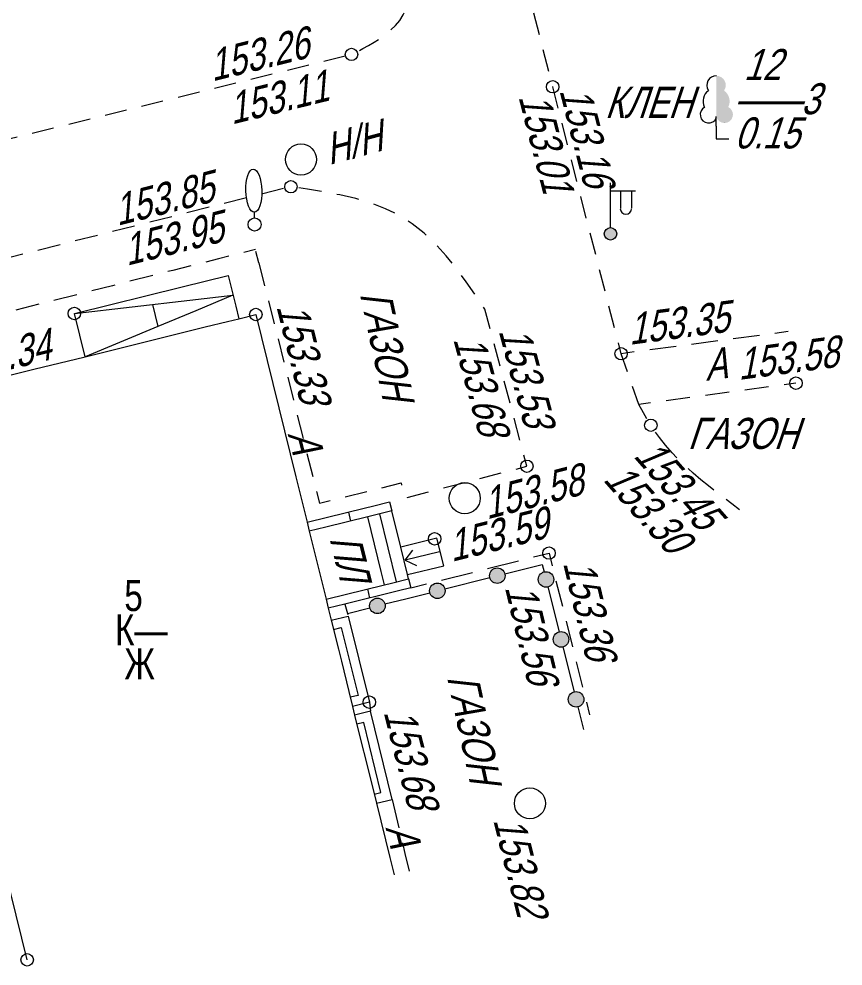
# Model space of a CAD drawing. Header units: metres. Extents: x 382 to 851, y 14083 to 14440.
# Drawn here: x 680.27 to 706.81, y 14212.6 to 14243.09 of the extents above; entities that cross this region are included whole.
import ezdxf
from ezdxf.enums import TextEntityAlignment as Align

# ---------------------------------------------------------------- set-up
doc = ezdxf.new("R2010")
doc.units = ezdxf.units.M
doc.header["$MEASUREMENT"] = 0
for name, color, linetype, lineweight in [('Бортовой камень', 7, 'Continuous', 25), ('Внутреннее заполнение', 7, 'Continuous', 25), ('Горизонтали', 7, 'Continuous', 25), ('Граница улицы', 7, 'Continuous', 25), ('Здания', 7, 'Continuous', 25), ('Колодцы', 7, 'Continuous', 25), ('Крыльца', 7, 'Continuous', 25), ('Леса и газоны', 7, 'Continuous', 25), ('Ограды', 7, 'Continuous', 25), ('Отдельно стоящее дерево', 7, 'Continuous', 25), ('Фонари', 7, 'Continuous', 25), ('Части зданий', 7, 'Continuous', 25)]:
    doc.layers.add(name, color=color, linetype=linetype, lineweight=lineweight)
doc.styles.add('Style-RUSSIAN_1251', font='RUSSIAN_1251.shx')
doc.styles.add('Style-RUSSIAN_1251 I 0.32289', font='RUSSIAN_1251.shx', dxfattribs={"oblique": 18.5})

# ---------------------------------------------------------------- blocks, each defined once
blk = doc.blocks.new('KOLOD_116')
at = {"layer": 'Колодцы', "color": 251, "linetype": 'Continuous', "lineweight": 9}
blk.add_arc((0, 0), 0.5, 0, 360, dxfattribs=at)
blk = doc.blocks.new('DEREVO_539')
at = {"layer": 'Отдельно стоящее дерево', "color": 251, "linetype": 'Continuous', "lineweight": 9, "flags": 128}
blk.add_lwpolyline([(-0.007, 0.21), (-0.007, 0.393)], dxfattribs=at)
at = {"layer": 'Отдельно стоящее дерево', "color": 251, "linetype": 'Continuous', "lineweight": 9}
blk.add_arc((-0.00039, 0.00036), 0.21, 0, 359.999994, dxfattribs=at)
blk.add_ellipse((-0.02589, 1.08836), major_axis=(-0.0185, 0.695), ratio=0.36982862, dxfattribs=at)
blk = doc.blocks.new('PIKET_643')
at = {"layer": 'Горизонтали', "color": 251, "linetype": 'Continuous', "lineweight": 9}
blk.add_arc((0, 0), 0.2, 0, 360, dxfattribs=at)
blk = doc.blocks.new('KOLOD_138')
at = {"layer": 'Колодцы', "color": 251, "linetype": 'Continuous', "lineweight": 9}
blk.add_arc((0, 0), 0.5, 0, 360, dxfattribs=at)
blk = doc.blocks.new('msdElementTypeLineString_242')
at = {"layer": 'Части зданий', "color": 251, "linetype": 'Continuous', "lineweight": 9}
blk.add_line((0, 0.292), (0.036, 0), dxfattribs=at)
blk = doc.blocks.new('PIKET_652')
at = {"layer": 'Горизонтали', "color": 251, "linetype": 'Continuous', "lineweight": 9}
blk.add_arc((0, 0), 0.2, 0, 360, dxfattribs=at)
blk = doc.blocks.new('msdElementTypeLineString_243')
at = {"layer": 'Части зданий', "color": 251, "linetype": 'Continuous', "lineweight": 9}
blk.add_line((0.001, 2.309), (0.213, 1.397), dxfattribs=at)
at = {"layer": 'Части зданий', "color": 251, "linetype": 'Continuous', "lineweight": 9, "flags": 128}
blk.add_lwpolyline([(0.326, 0.91), (0.406, 0.565), (0.546, 0.001)], dxfattribs=at)
blk = doc.blocks.new('msdElementTypeLineString_244')
at = {"layer": 'Части зданий', "color": 251, "linetype": 'Continuous', "lineweight": 9, "flags": 128}
blk.add_lwpolyline([(0.001, 0.387), (0.088, 0.09), (0.097, 0.051)], dxfattribs=at)
blk = doc.blocks.new('PIKET_697')
at = {"layer": 'Горизонтали', "color": 251, "linetype": 'Continuous', "lineweight": 9}
blk.add_arc((0, 0), 0.2, 0, 360, dxfattribs=at)
blk = doc.blocks.new('PIKET_698')
at = {"layer": 'Горизонтали', "color": 251, "linetype": 'Continuous', "lineweight": 9}
blk.add_arc((0, 0), 0.2, 0, 360, dxfattribs=at)
blk = doc.blocks.new('PIKET_699')
at = {"layer": 'Горизонтали', "color": 251, "linetype": 'Continuous', "lineweight": 9}
blk.add_arc((0, 0), 0.2, 0, 360, dxfattribs=at)
blk = doc.blocks.new('STRELK_14')
at = {"layer": 'Крыльца', "color": 251, "linetype": 'Continuous', "lineweight": 9, "flags": 128}
for points in [[(0, 1.131), (-0.255, 0.821)], [(0, 0), (0, 1.131)], [(0, 1.131), (0.255, 0.821)]]:
    blk.add_lwpolyline(points, dxfattribs=at)
blk = doc.blocks.new('FNRM1_33')
at = {"layer": 'Фонари', "linetype": 'Continuous', "lineweight": 9}
h = blk.add_hatch(color=251, dxfattribs=at)
edge = h.paths.add_edge_path()
edge.add_arc((0, 0), 0.2, 0, 360)
at = {"layer": 'Фонари', "color": 251, "linetype": 'Continuous', "lineweight": 9}
for p, q in [((0.003, 0.2), (0.003, 1.641)), ((0.017, 1.388), (0.805, 1.388)), ((0.322, 1.371), (0.322, 0.816)), ((0.676, 1.378), (0.676, 0.823))]:
    blk.add_line(p, q, dxfattribs=at)
blk.add_circle((0, 0), 0.2, dxfattribs=at)
blk.add_arc((0.496, 0.809), 0.181, 180, 0, dxfattribs=at)
blk = doc.blocks.new('KOLOD_142')
at = {"layer": 'Колодцы', "color": 251, "linetype": 'Continuous', "lineweight": 9}
blk.add_arc((0, 0), 0.5, 0, 360, dxfattribs=at)
blk = doc.blocks.new('PIKET_724')
at = {"layer": 'Горизонтали', "color": 251, "linetype": 'Continuous', "lineweight": 9}
blk.add_arc((0, 0), 0.2, 0, 360, dxfattribs=at)
blk = doc.blocks.new('LISTVL_11')
at = {"layer": 'Леса и газоны', "linetype": 'Continuous', "lineweight": 9}
blk.add_hatch(color=251, dxfattribs=at).paths.add_polyline_path([(0, 0.715, 1.560755), (0.385, 1.023), (0.388, 1.029, 0.363475), (0.254, 1.551), (0.254, 1.558, 0.605867), (0, 2.029)])
at = {"layer": 'Леса и газоны', "color": 251, "linetype": 'Continuous', "lineweight": 9}
blk.add_line((0.25, 0.511), (0.251, 0.511), dxfattribs=at)
at = {"layer": 'Леса и газоны', "color": 251, "linetype": 'Continuous', "lineweight": 9, "flags": 128}
for points in [[(0, 0.41), (0, 0.716)], [(0, 0.41), (0, 0), (0.403, 0)]]:
    blk.add_lwpolyline(points, dxfattribs=at)
at = {"layer": 'Леса и газоны', "color": 251, "linetype": 'Continuous', "lineweight": 9}
for centre, radius, start, end in [((-0.004, 1.727), 0.302, 87.9054, 214.1094), ((-0.009, 1.21), 0.42, 125.6529, 205.5526), ((-0.247, 0.78), 0.271, 117.6072, 335.8238)]:
    blk.add_arc(centre, radius, start, end, dxfattribs=at)
blk = doc.blocks.new('msdElementTypeLineString_266')
at = {"layer": 'Бортовой камень', "color": 251, "linetype": 'Continuous', "lineweight": 9, "flags": 128}
for points in [[(0.267, 2.92), (0.153, 3.114), (0, 3.391)], [(1.233, 1.673), (1.077, 1.836), (0.868, 2.074), (0.669, 2.321), (0.539, 2.501)], [(2.419, 0.627), (2.244, 0.765), (1.999, 0.965), (1.759, 1.171), (1.591, 1.324)], [(3.25, 0.001), (2.996, 0.189), (2.816, 0.324)]]:
    blk.add_lwpolyline(points, dxfattribs=at)
blk = doc.blocks.new('msdElementTypeLineString_267')
at = {"layer": 'Граница улицы', "color": 251, "linetype": 'Continuous', "lineweight": 9}
for p, q in [((3.95, 0.994), (4.449, 1.119)), ((2.467, 0.621), (3.465, 0.872)), ((0.985, 0.248), (1.983, 0.499)), ((0.001, 0.001), (0.5, 0.126))]:
    blk.add_line(p, q, dxfattribs=at)
blk = doc.blocks.new('msdElementTypeLineString_268')
at = {"layer": 'Бортовой камень', "color": 251, "linetype": 'Continuous', "lineweight": 9}
for p, q in [((0, 5.211), (0.102, 4.802)), ((0.224, 4.317), (0.429, 3.5)), ((0.55, 3.015), (0.755, 2.197)), ((0.877, 1.712), (1.082, 0.895)), ((1.203, 0.41), (1.306, 0.001))]:
    blk.add_line(p, q, dxfattribs=at)
blk = doc.blocks.new('msdElementTypeLine_92')
at = {"layer": 'Граница улицы', "color": 251, "linetype": 'Continuous', "lineweight": 9}
for p, q in [((0.201, 1.051), (0, 1.63)), ((0.566, 0), (0.365, 0.579))]:
    blk.add_line(p, q, dxfattribs=at)
blk = doc.blocks.new('msdElementTypeLine_93')
at = {"layer": 'Граница улицы', "color": 251, "linetype": 'Continuous', "lineweight": 9}
for p, q in [((5.378, 0.712), (4.954, 0.656)), ((3.113, 0.412), (2.265, 0.3)), ((4.458, 0.59), (3.609, 0.478)), ((0.424, 0.056), (0, 0)), ((1.769, 0.234), (0.92, 0.122))]:
    blk.add_line(p, q, dxfattribs=at)
blk = doc.blocks.new('msdElementTypeLine_94')
at = {"layer": 'Граница улицы', "color": 251, "linetype": 'Continuous', "lineweight": 9}
for p, q in [((5.065, 0.683), (4.68, 0.631)), ((2.918, 0.393), (2.147, 0.29)), ((4.184, 0.564), (3.413, 0.46)), ((0.385, 0.052), (0, 0)), ((1.652, 0.223), (0.881, 0.119))]:
    blk.add_line(p, q, dxfattribs=at)
blk = doc.blocks.new('PIKET_728')
at = {"layer": 'Горизонтали', "color": 251, "linetype": 'Continuous', "lineweight": 9}
blk.add_arc((0, 0), 0.2, 0, 360, dxfattribs=at)
blk = doc.blocks.new('PIKET_731')
at = {"layer": 'Горизонтали', "color": 251, "linetype": 'Continuous', "lineweight": 9}
blk.add_arc((0, 0), 0.2, 0, 360, dxfattribs=at)
blk = doc.blocks.new('PIKET_732')
at = {"layer": 'Горизонтали', "color": 251, "linetype": 'Continuous', "lineweight": 9}
blk.add_arc((0, 0), 0.2, 0, 360, dxfattribs=at)
blk = doc.blocks.new('PIKET_733')
at = {"layer": 'Горизонтали', "color": 251, "linetype": 'Continuous', "lineweight": 9}
blk.add_arc((0, 0), 0.2, 0, 360, dxfattribs=at)
blk = doc.blocks.new('PIKET_734')
at = {"layer": 'Горизонтали', "color": 251, "linetype": 'Continuous', "lineweight": 9}
blk.add_arc((0, 0), 0.2, 0, 360, dxfattribs=at)
blk = doc.blocks.new('PIKET_735')
at = {"layer": 'Горизонтали', "color": 251, "linetype": 'Continuous', "lineweight": 9}
blk.add_arc((0, 0), 0.2, 0, 360, dxfattribs=at)
blk = doc.blocks.new('PIKET_736')
at = {"layer": 'Горизонтали', "color": 251, "linetype": 'Continuous', "lineweight": 9}
blk.add_arc((0, 0), 0.2, 0, 360, dxfattribs=at)
blk = doc.blocks.new('msdElementTypeLineString_270')
at = {"layer": 'Части зданий', "color": 251, "linetype": 'Continuous', "lineweight": 9}
for p, q in [((0.11, 7.73), (0.016, 8.102)), ((0.107, 7.74), (0.295, 6.997)), ((0.418, 6.512), (0.606, 5.769)), ((0.728, 5.284), (0.916, 4.541)), ((1.039, 4.056), (1.227, 3.313)), ((1.349, 2.828), (1.537, 2.085)), ((1.66, 1.6), (1.848, 0.857)), ((1.97, 0.372), (2.064, 0))]:
    blk.add_line(p, q, dxfattribs=at)
blk = doc.blocks.new('msdElementTypeLineString_272')
at = {"layer": 'Граница улицы', "color": 251, "linetype": 'Continuous', "lineweight": 9}
for p, q in [((12.241, 3.095), (11.872, 3.002)), ((8.939, 2.26), (8.199, 2.073)), ((6.49, 1.641), (5.751, 1.454)), ((5.266, 1.332), (4.527, 1.145)), ((4.042, 1.022), (3.303, 0.835)), ((2.818, 0.713), (2.079, 0.526)), ((1.594, 0.403), (0.854, 0.216)), ((0.37, 0.094), (0, 0))]:
    blk.add_line(p, q, dxfattribs=at)
at = {"layer": 'Граница улицы', "color": 251, "linetype": 'Continuous', "lineweight": 9, "flags": 128}
for points in [[(11.387, 2.879), (11.049, 2.794), (10.647, 2.692)], [(10.163, 2.57), (9.58, 2.422), (9.423, 2.383)], [(7.714, 1.951), (7.64, 1.932), (6.975, 1.764)]]:
    blk.add_lwpolyline(points, dxfattribs=at)
blk = doc.blocks.new('msdElementTypeLineString_273')
at = {"layer": 'Ограды', "linetype": 'Continuous', "lineweight": 9}
h = blk.add_hatch(color=251, dxfattribs=at)
edge = h.paths.add_edge_path()
edge.add_arc((5.076, 5.197), 0.25, 0, 360)
h = blk.add_hatch(color=251, dxfattribs=at)
edge = h.paths.add_edge_path()
edge.add_arc((6.644, 5.077), 0.25, 0, 360)
h = blk.add_hatch(color=251, dxfattribs=at)
edge = h.paths.add_edge_path()
edge.add_arc((3.146, 4.712), 0.25, 0, 360)
h = blk.add_hatch(color=251, dxfattribs=at)
edge = h.paths.add_edge_path()
edge.add_arc((1.216, 4.227), 0.25, 0, 360)
h = blk.add_hatch(color=251, dxfattribs=at)
edge = h.paths.add_edge_path()
edge.add_arc((7.128, 3.146), 0.25, 0, 360)
h = blk.add_hatch(color=251, dxfattribs=at)
edge = h.paths.add_edge_path()
edge.add_arc((7.612, 1.216), 0.25, 0, 360)
at = {"layer": 'Ограды', "color": 251, "linetype": 'Continuous', "lineweight": 9}
for p, q in [((3.388, 4.773), (4.834, 5.136)), ((6.705, 4.835), (7.067, 3.389)), ((0.251, 3.984), (0.973, 4.166)), ((7.189, 2.904), (7.551, 1.459)), ((7.673, 0.974), (7.854, 0.251))]:
    blk.add_line(p, q, dxfattribs=at)
at = {"layer": 'Ограды', "color": 251, "linetype": 'Continuous', "lineweight": 9, "flags": 128}
for points in [[(5.319, 5.258), (6.523, 5.561), (6.583, 5.32)], [(1.458, 4.288), (2.127, 4.456), (2.903, 4.651)]]:
    blk.add_lwpolyline(points, dxfattribs=at)
at = {"layer": 'Ограды', "color": 251, "linetype": 'Continuous', "lineweight": 9}
for centre in [(5.076, 5.197), (5.076, 5.197), (6.644, 5.077), (6.644, 5.077), (3.146, 4.712), (3.146, 4.712), (1.216, 4.227), (1.216, 4.227), (7.128, 3.146), (7.128, 3.146), (7.612, 1.216), (7.612, 1.216)]:
    blk.add_circle(centre, 0.25, dxfattribs=at)
blk = doc.blocks.new('msdElementTypeLineString_283')
at = {"layer": 'Бортовой камень', "color": 251, "linetype": 'Continuous', "lineweight": 9}
for p, q in [((0, 12.136), (0.084, 11.792)), ((19.89, 11.792), (19.807, 12.136)), ((0.202, 11.306), (0.37, 10.618)), ((20.174, 10.617), (20.007, 11.306)), ((0.488, 10.132), (0.655, 9.443)), ((20.457, 9.442), (20.291, 10.131)), ((0.773, 8.958), (0.941, 8.269)), ((20.74, 8.267), (20.574, 8.956)), ((1.059, 7.783), (1.226, 7.095)), ((21.024, 7.093), (20.858, 7.781)), ((1.345, 6.609), (1.512, 5.921)), ((1.63, 5.435), (1.798, 4.747)), ((1.916, 4.261), (2.083, 3.572)), ((18.642, 3.864), (19.33, 4.033)), ((17.469, 3.575), (18.156, 3.744)), ((16.295, 3.286), (16.983, 3.455)), ((2.201, 3.086), (2.369, 2.398)), ((15.122, 2.997), (15.81, 3.166)), ((13.948, 2.708), (14.636, 2.877)), ((12.775, 2.419), (13.463, 2.588)), ((11.602, 2.13), (12.289, 2.299)), ((2.487, 1.912), (2.654, 1.224)), ((10.428, 1.841), (11.116, 2.01)), ((9.255, 1.552), (9.943, 1.722)), ((8.081, 1.263), (8.769, 1.433)), ((6.908, 0.974), (7.596, 1.144)), ((2.772, 0.738), (2.94, 0.05)), ((5.735, 0.685), (6.423, 0.855)), ((4.561, 0.396), (5.249, 0.566)), ((3.388, 0.107), (4.076, 0.277))]:
    blk.add_line(p, q, dxfattribs=at)
at = {"layer": 'Бортовой камень', "color": 251, "linetype": 'Continuous', "lineweight": 9, "flags": 128}
for points in [[(21.295, 5.916), (21.293, 5.947), (21.252, 6.157), (21.198, 6.37), (21.141, 6.607)], [(20.803, 4.87), (20.949, 5.01), (21.09, 5.177), (21.202, 5.355), (21.231, 5.427)], [(19.793, 4.214), (19.9, 4.269), (20.082, 4.368), (20.263, 4.473), (20.407, 4.566)]]:
    blk.add_lwpolyline(points, dxfattribs=at)
blk = doc.blocks.new('msdElementTypeLineString_284')
at = {"layer": 'Граница улицы', "color": 251, "linetype": 'Continuous', "lineweight": 9}
for p, q in [((5.163, 0.794), (5.851, 0.972)), ((6.335, 1.098), (6.679, 1.187)), ((3.991, 0.489), (4.679, 0.668)), ((0.831, 0.205), (1.521, 0.375)), ((2.819, 0.185), (3.507, 0.364)), ((0, 0), (0.345, 0.085))]:
    blk.add_line(p, q, dxfattribs=at)
at = {"layer": 'Граница улицы', "color": 251, "linetype": 'Continuous', "lineweight": 9, "flags": 128}
blk.add_lwpolyline([(2.006, 0.495), (2.624, 0.648), (2.642, 0.575)], dxfattribs=at)
blk = doc.blocks.new('msdElementTypeLineString_287')
at = {"layer": 'Бортовой камень', "color": 251, "linetype": 'Continuous', "lineweight": 9}
for p, q in [((13.59, 8.939), (12.876, 8.759)), ((12.391, 8.637), (11.677, 8.458)), ((11.192, 8.336), (10.478, 8.156)), ((9.993, 8.034), (9.279, 7.855)), ((8.794, 7.733), (8.08, 7.553)), ((7.595, 7.431), (6.88, 7.252)), ((6.396, 7.13), (5.681, 6.95)), ((5.197, 6.828), (4.482, 6.649)), ((3.997, 6.527), (3.283, 6.347)), ((2.798, 6.226), (2.084, 6.046)), ((1.599, 5.924), (0.885, 5.745)), ((0.214, 4.727), (0.405, 4.016)), ((20.561, 3.227), (20.37, 3.939)), ((0.528, 3.531), (0.707, 2.817)), ((20.881, 2.033), (20.69, 2.744)), ((0.828, 2.331), (0.917, 1.974)), ((21.2, 0.839), (21.01, 1.55)), ((21.425, 0), (21.33, 0.356))]:
    blk.add_line(p, q, dxfattribs=at)
at = {"layer": 'Бортовой камень', "color": 251, "linetype": 'Continuous', "lineweight": 9, "flags": 128}
for points in [[(14.807, 8.845), (14.358, 8.918), (14.08, 8.96)], [(16.015, 8.583), (15.912, 8.614), (15.405, 8.733), (15.299, 8.753)], [(17.168, 8.145), (16.872, 8.29), (16.492, 8.434)], [(18.18, 7.442), (18.12, 7.499), (17.732, 7.808), (17.599, 7.893)], [(19.016, 6.533), (18.825, 6.771), (18.536, 7.092)], [(19.745, 5.535), (19.465, 5.938), (19.319, 6.136)], [(0.4, 5.623), (0, 5.522), (0.084, 5.209)], [(20.241, 4.422), (20.072, 5.053), (20.026, 5.121)]]:
    blk.add_lwpolyline(points, dxfattribs=at)
blk = doc.blocks.new('msdElementTypeLineString_288')
at = {"layer": 'Бортовой камень', "color": 251, "linetype": 'Continuous', "lineweight": 9}
for p, q in [((0.089, 17.341), (0.001, 17.688)), ((0.69, 14.982), (0.513, 15.677)), ((0.991, 13.802), (0.814, 14.497)), ((1.291, 12.623), (1.114, 13.318)), ((1.592, 11.444), (1.415, 12.138)), ((1.892, 10.264), (1.715, 10.959)), ((2.193, 9.085), (2.016, 9.78)), ((2.797, 6.727), (2.619, 7.421)), ((3.099, 5.548), (2.921, 6.242)), ((3.401, 4.369), (3.223, 5.063)), ((3.703, 3.19), (3.525, 3.884)), ((4.006, 2.011), (3.828, 2.705)), ((4.308, 0.832), (4.13, 1.526)), ((4.521, 0), (4.432, 0.347))]:
    blk.add_line(p, q, dxfattribs=at)
at = {"layer": 'Бортовой камень', "color": 251, "linetype": 'Continuous', "lineweight": 9, "flags": 128}
for points in [[(0.39, 16.161), (0.343, 16.346), (0.213, 16.856)], [(2.494, 7.906), (2.318, 8.594), (2.316, 8.6)]]:
    blk.add_lwpolyline(points, dxfattribs=at)
blk = doc.blocks.new('msdElementTypeTextNode_30')
at = {"layer": 'Здания', "color": 251, "linetype": 'Continuous', "lineweight": 9, "style": 'Style-RUSSIAN_1251', "width": 0.799996}
for s, p in [(' 5 ', (0, 1.100001)), ('К—', (0, 0.000001)), (' Ж', (0, -1.100999))]:
    blk.add_text(s, height=1.000002, dxfattribs=at).set_placement(p, align=Align.MIDDLE_LEFT)
blk = doc.blocks.new('msdElementTypeTextNode_32')
at = {"layer": 'Леса и газоны', "color": 251, "linetype": 'Continuous', "lineweight": 9, "style": 'Style-RUSSIAN_1251 I 0.32289', "oblique": 18.5, "width": 0.799996}
for s, p in [(' 12', (0, 1.100001)), ('——3', (0, 0.000001)), ('0.15', (0, -1.100999))]:
    blk.add_text(s, height=1.000002, dxfattribs=at).set_placement(p, align=Align.MIDDLE_LEFT)

msp = doc.modelspace()

# ---------------------------------------------------------------- linework, layer by layer
at = {"layer": 'Внутреннее заполнение', "color": 251, "linetype": 'Continuous', "lineweight": 9}
for p, q in [((690.88, 14227.215), (690.952, 14226.924)), ((692.433, 14224.971), (691.894, 14227.156)), ((691.491, 14224.739), (691.563, 14224.448))]:
    msp.add_line(p, q, dxfattribs=at)
at = {"layer": 'Внутреннее заполнение', "color": 251, "linetype": 'Continuous', "lineweight": 9, "flags": 128}
for points in [[(682.057, 14233.608), (685.777, 14234.034), (687.165, 14234.193), (685.972, 14233.694), (684.75, 14233.184), (682.401, 14232.216)], [(684.57, 14233.896), (684.75, 14233.184)], [(690.402, 14223.438), (690.653, 14223.5), (691.193, 14221.314), (690.941, 14221.252)], [(691.712, 14218.13), (691.929, 14218.184), (691.373, 14220.44), (691.155, 14220.386)]]:
    msp.add_lwpolyline(points, dxfattribs=at)
at = {"layer": 'Здания', "color": 251, "linetype": 'Continuous', "lineweight": 9, "flags": 128}
msp.add_lwpolyline([(680.538, 14212.8), (676.122, 14230.664), (680.755, 14231.81), (682.401, 14232.217), (686.271, 14233.173), (686.989, 14233.351), (687.351, 14233.44), (687.9, 14233.576), (689.191, 14228.347), (689.551, 14226.887), (689.623, 14226.595), (689.897, 14225.483), (690.056, 14224.838), (690.162, 14224.411), (690.234, 14224.119), (690.33, 14223.73), (690.56, 14222.799), (690.655, 14222.411), (690.895, 14221.44), (691.013, 14220.961), (691.083, 14220.677), (691.254, 14219.984), (691.494, 14219.013), (691.784, 14217.839), (692.213, 14216.1), (692.35, 14215.542)], dxfattribs=at)
at = {"layer": 'Крыльца', "color": 251, "linetype": 'Continuous', "lineweight": 9, "flags": 128}
for points in [[(682.401, 14232.217), (682.057, 14233.608), (685.529, 14234.466), (687.007, 14234.832), (687.252, 14233.841), (687.351, 14233.44)], [(689.551, 14226.887), (691.433, 14227.351), (691.66, 14227.407), (692.21, 14227.543), (692.282, 14227.252), (691.891, 14227.155), (691.505, 14227.06), (690.153, 14226.726), (689.623, 14226.595)], [(692.821, 14225.067), (692.788, 14225.202), (692.57, 14226.085), (692.282, 14227.252)], [(692.044, 14224.875), (691.94, 14225.298), (691.505, 14227.06)], [(692.788, 14225.202), (693.949, 14225.489), (693.731, 14226.372), (692.57, 14226.085)], [(690.162, 14224.411), (692.044, 14224.875), (692.271, 14224.931), (692.821, 14225.067), (692.893, 14224.776), (692.499, 14224.678), (690.764, 14224.25), (690.234, 14224.119)]]:
    msp.add_lwpolyline(points, dxfattribs=at)
at = {"layer": 'Части зданий', "color": 251, "linetype": 'Continuous', "lineweight": 9, "flags": 128}
for points in [[(690.33, 14223.73), (690.873, 14223.864), (691.556, 14221.095), (691.013, 14220.961)], [(691.784, 14217.839), (692.293, 14217.964), (691.592, 14220.803), (691.083, 14220.677)]]:
    msp.add_lwpolyline(points, dxfattribs=at)

# ---------------------------------------------------------------- block references
at = {"layer": 'Бортовой камень', "color": 251, "linetype": 'Continuous', "lineweight": 9}
for name, p in [('msdElementTypeLineString_283', (671.448, 14237.864)), ('msdElementTypeLineString_288', (695.141, 14232.312)), ('msdElementTypeLineString_287', (675.205, 14228.69)), ('msdElementTypeLineString_266', (700.228, 14227.291)), ('msdElementTypeLineString_268', (697.341, 14220.683))]:
    msp.add_blockref(name, p, dxfattribs=at)
at = {"layer": 'Горизонтали', "color": 251, "linetype": 'Continuous', "lineweight": 9}
for name, p in [('PIKET_728', (690.98, 14241.947)), ('PIKET_734', (697.459, 14240.906)), ('PIKET_731', (689.031, 14237.688)), ('PIKET_643', (682.057, 14233.608)), ('PIKET_697', (687.9, 14233.576)), ('PIKET_735', (699.662, 14232.312)), ('PIKET_736', (705.293, 14231.365)), ('PIKET_733', (700.618, 14230.009)), ('PIKET_732', (696.63, 14228.69)), ('PIKET_699', (693.658, 14226.354)), ('PIKET_698', (697.341, 14225.894)), ('PIKET_652', (691.556, 14221.095)), ('PIKET_724', (680.538, 14212.8))]:
    msp.add_blockref(name, p, dxfattribs=at)
at = {"layer": 'Граница улицы', "color": 251, "linetype": 'Continuous', "lineweight": 9}
for name, p in [('msdElementTypeLineString_272', (675.646, 14232.571)), ('msdElementTypeLine_93', (699.662, 14232.312)), ('msdElementTypeLine_92', (699.662, 14230.682)), ('msdElementTypeLine_94', (700.228, 14230.682)), ('msdElementTypeLineString_284', (689.951, 14227.503)), ('msdElementTypeLineString_267', (692.892, 14224.775))]:
    msp.add_blockref(name, p, dxfattribs=at)
at = {"layer": 'Здания', "color": 251, "linetype": 'Continuous', "lineweight": 9}
msp.add_blockref('msdElementTypeTextNode_30', (683.369, 14223.428), dxfattribs=at)
at = {"layer": 'Колодцы', "color": 251, "linetype": 'Continuous', "lineweight": 9}
for name, p in [('KOLOD_116', (689.355, 14238.565)), ('KOLOD_142', (694.627, 14227.661)), ('KOLOD_138', (696.726, 14217.838))]:
    msp.add_blockref(name, p, dxfattribs=at)
at = {"layer": 'Крыльца', "color": 251, "linetype": 'Continuous', "lineweight": 9, "rotation": 103.8578982486326}
msp.add_blockref('STRELK_14', (693.81, 14225.939), dxfattribs=at)
at = {"layer": 'Леса и газоны', "color": 251, "linetype": 'Continuous', "lineweight": 9}
for name, p in [('msdElementTypeTextNode_32', (703.312, 14240.521)), ('LISTVL_11', (702.727, 14239.229))]:
    msp.add_blockref(name, p, dxfattribs=at)
at = {"layer": 'Ограды', "color": 251, "linetype": 'Continuous', "lineweight": 9}
msp.add_blockref('msdElementTypeLineString_273', (690.6, 14219.969), dxfattribs=at)
at = {"layer": 'Отдельно стоящее дерево', "color": 251, "linetype": 'Continuous', "lineweight": 9}
msp.add_blockref('DEREVO_539', (687.862, 14236.472), dxfattribs=at)
at = {"layer": 'Фонари', "color": 251, "linetype": 'Continuous', "lineweight": 9}
msp.add_blockref('FNRM1_33', (699.32, 14236.173), dxfattribs=at)
at = {"layer": 'Части зданий', "color": 251, "linetype": 'Continuous', "lineweight": 9}
for name, p in [('msdElementTypeLineString_270', (687.887, 14227.503)), ('msdElementTypeLineString_244', (690.763, 14223.863)), ('msdElementTypeLineString_242', (691.556, 14220.803)), ('msdElementTypeLineString_243', (692.292, 14215.655))]:
    msp.add_blockref(name, p, dxfattribs=at)

# ---------------------------------------------------------------- texts
at = {"layer": 'Горизонтали', "color": 251, "linetype": 'Continuous', "lineweight": 9, "style": 'Style-RUSSIAN_1251 I 0.32289', "oblique": 18.5}
for s, rotation, width, p in [('153.26', 13.8344, 0.8, (686.503, 14241.075)), ('153.11', 13.8344, 0.8, (687.131, 14239.69)), ('153.16', 284.3777, 0.8, (697.674, 14240.786)), ('153.01', 284.3777, 0.8, (696.354, 14240.584)), ('153.85', 14.1123, 0.8, (683.447, 14236.427)), ('153.95', 14.1123, 0.8, (683.75, 14235.14)), ('153.35', 7.5416, 0.8, (699.935, 14232.597)), ('153.33', 283.8629, 0.799996, (688.561, 14233.832)), ('153.34', 13.8847, 0.799996, (678.186, 14231.352)), ('153.53', 284.99, 0.8, (695.714, 14233.051)), ('153.68', 284.99, 0.8, (694.253, 14232.778)), ('153.58', 7.5416, 0.8, (703.454, 14231.467)), ('153.45', 311.3551, 0.8, (700.035, 14229.01)), ('153.30', 311.3551, 0.8, (699.058, 14228.247)), ('153.59', 14.1128, 0.799996, (694.211, 14225.608)), ('153.36', 283.4193, 0.799996, (697.79, 14225.573)), ('153.68', 284.268, 0.799996, (692.01, 14220.778))]:
    msp.add_text(s, height=1, rotation=rotation, dxfattribs=dict(at, width=width)).set_placement(p)
at = {"layer": 'Горизонтали', "color": 251, "linetype": 'Continuous', "lineweight": 9, "style": 'Style-RUSSIAN_1251 I 0.32289', "oblique": 18.5, "width": 0.799996}
msp.add_text('153.56', height=1, rotation=283.4193, dxfattribs=at).set_placement((696.888, 14225.025), align=Align.TOP_LEFT)
at = {"layer": 'Граница улицы', "color": 251, "linetype": 'Continuous', "lineweight": 9, "style": 'Style-RUSSIAN_1251 I 0.32289', "oblique": 18.5, "width": 0.8}
msp.add_text('А', height=1, rotation=7.6798, dxfattribs=at).set_placement((702.399, 14231.437))
at = {"layer": 'Колодцы', "color": 251, "linetype": 'Continuous', "lineweight": 9, "style": 'Style-RUSSIAN_1251 I 0.32289', "oblique": 18.5}
for s, rotation, width, p in [('Н/Н', 15.1095, 0.799996, (690.26, 14238.384)), ('153.58', 14.5475, 0.8, (695.344, 14226.976)), ('153.82', 284.0513, 0.799996, (695.539, 14217.301))]:
    msp.add_text(s, height=1, rotation=rotation, dxfattribs=dict(at, width=width)).set_placement(p)
at = {"layer": 'Крыльца', "color": 251, "linetype": 'Continuous', "lineweight": 9, "style": 'Style-RUSSIAN_1251 I 0.32289', "oblique": 18.5, "width": 0.799996}
msp.add_text('ПЛ', height=1, rotation=283.8629, dxfattribs=at).set_placement((690.27, 14226.367))
at = {"layer": 'Леса и газоны', "color": 251, "linetype": 'Continuous', "lineweight": 9, "style": 'Style-RUSSIAN_1251 I 0.32289', "oblique": 18.5, "width": 0.799996}
for s, p in [('КЛЕН', (699.136, 14239.905)), ('ГАЗОН', (701.802, 14229.248))]:
    msp.add_text(s, height=1, dxfattribs=at).set_placement(p)
at = {"layer": 'Леса и газоны', "color": 251, "linetype": 'Continuous', "lineweight": 9, "style": 'Style-RUSSIAN_1251 I 0.32289', "oblique": 18.5, "width": 0.8}
for p in [(691.246, 14234.24), (694.053, 14221.902)]:
    msp.add_text('ГАЗОН', height=1, rotation=282.1928, dxfattribs=at).set_placement(p)
at = {"layer": 'Части зданий', "color": 251, "linetype": 'Continuous', "lineweight": 9, "style": 'Style-RUSSIAN_1251 I 0.32289', "oblique": 18.5, "width": 0.799996}
for p in [(688.924, 14229.734), (692.072, 14217.06)]:
    msp.add_text('А', height=1, rotation=283.8629, dxfattribs=at).set_placement(p)

doc.saveas('drawing.dxf')
